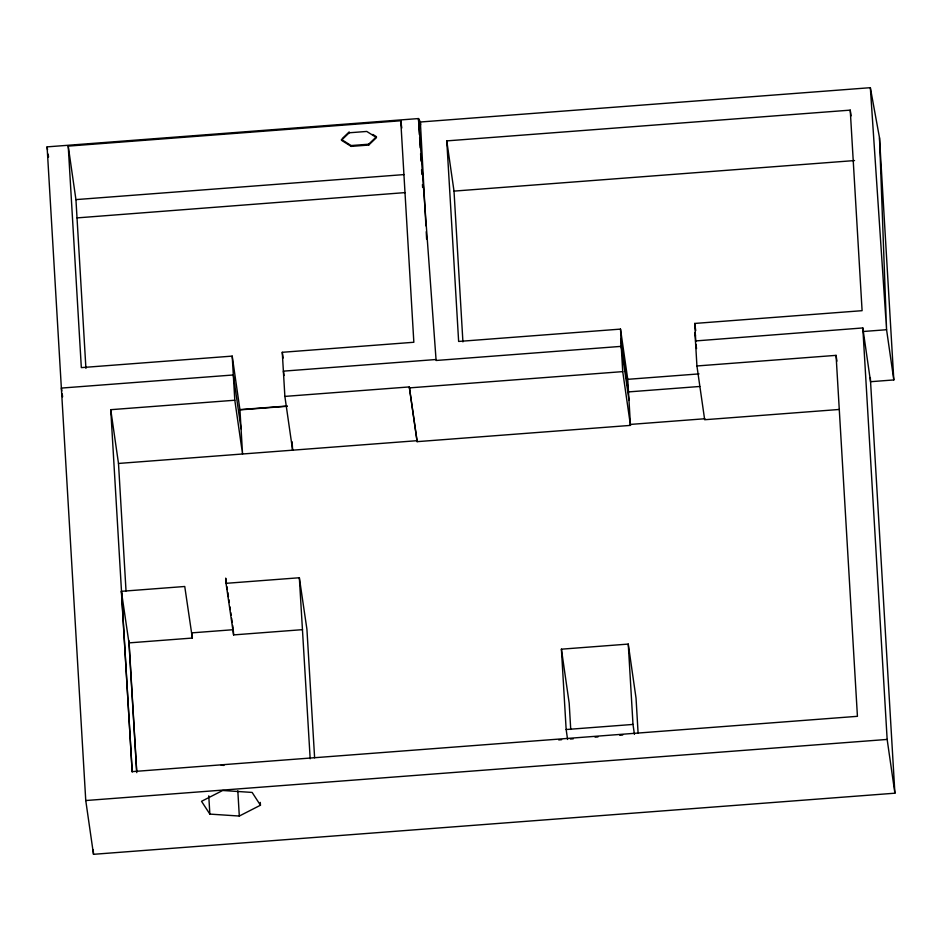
<?xml version="1.0" encoding="UTF-8"?>
<svg xmlns="http://www.w3.org/2000/svg" width="942" height="942" viewBox="0 0 942 942"><rect width="100%" height="100%" fill="white"/><g stroke="black" fill="none" stroke-linecap="round" stroke-linejoin="round"><path stroke-width="1.41" d="M342.346 138.474L349.164 131.939L349.211 132.787L341.416 140.252L351.178 146.399L368.722 145.056L376.517 137.579L366.756 131.444L349.211 132.787M341.369 139.416L351.119 145.551L368.675 144.208L376.459 136.731L372.808 134.435M260.451 805.222L252.138 792.434L222.677 790.491L201.529 801.312L209.854 814.1L239.303 816.043L260.451 805.222L260.286 802.407M870.314 377.542L894.9 793.199L93.505 854.312L85.757 800.535L47.1 146.87L418.472 118.562L420.368 122.001L420.603 124.921M232.203 356.111L234.805 400.232L242.553 453.997L239.951 409.876L232.203 356.111L81.33 367.615L68.224 146.116L400.75 120.764L401.787 127.982M695.467 340.945L862.813 327.946L870.561 381.71L893.817 379.932L879.498 137.756L870.337 87.688L420.368 122.001L425.914 225.845M400.75 120.764L413.844 342.264L282.27 352.296L284.873 396.405L409.299 386.927L417.106 441.657L630.469 425.395L627.749 379.32L620.507 329.111L458.636 341.451L446.767 140.888L850.237 110.132L851.062 115.866M68.224 146.116L75.937 199.61L404.059 174.588M405.131 192.604L77.044 217.896M446.767 140.888L454.009 191.108L854.535 160.564M695.785 341.51L694.713 323.447L862.095 310.683L850.237 110.132M419.449 134.682L418.472 118.562L436.04 359.514L283.389 371.148L284.013 375.517M863.331 331.49L886.575 329.724L893.817 379.932M121.388 591.317L128.972 642.891L192.345 638.052L184.75 586.489L121.388 591.317L132.198 771.993L110.744 409.688L234.805 400.232M409.358 387.892L622.721 371.619L630.469 425.395M695.455 336.035L694.972 332.714L696.927 365.967L836.072 355.358L836.92 361.163M627.749 379.32L699.035 373.892M239.904 409.605L287.122 406.014M239.951 409.876L287.157 406.273M699.776 386.467L628.491 391.907L620.778 338.378L622.721 371.619M110.744 409.688L118.492 463.452L417.047 440.691L417.106 441.657M630.41 424.418L704.934 418.743M839.428 409.452L704.675 419.732L696.927 365.967M226.551 583.863L225.703 578.129L226.021 583.333L299.344 577.752L306.927 629.315L314.616 757.804M233.286 629.703L192.027 632.847L192.345 638.052M226.021 583.333L233.604 634.908L302.523 629.656M567.59 739.47L566.154 729.532L561.408 649.179L628.255 644.081L636.027 698.046L638.099 733.1M566.154 729.532L633 724.433L634.437 734.371M132.151 771.628L857.432 716.32L836.072 355.358M558.724 739.917L561.632 739.694M570.357 739.034L573.266 738.811M595.073 737.15L597.982 736.927M619.789 735.266L622.697 735.043M85.757 800.535L887.152 739.435L894.9 793.199M221.182 765.234L223.984 765.41M226.963 586.725L227.387 589.598M227.811 592.459L228.447 596.757M228.859 599.618L229.283 602.491M229.919 606.789L230.343 609.651M230.766 612.512L231.179 615.373M231.602 618.246L232.238 622.544M232.662 625.406L233.074 628.267M694.713 323.447L695.749 330.618M695.938 344.254L696.562 348.564M628.973 400.126L621.225 346.362L436.099 360.48L436.04 359.514M561.408 649.179L569.18 703.132L570.734 729.438M409.299 386.927L417.047 440.691M282.27 352.296L283.106 358.078M284.873 396.405L292.621 450.182L292.126 441.763M241.058 428.74L233.31 374.975L61.371 388.08L61.783 390.989M47.1 146.87L47.524 149.778M48.148 154.135L48.56 157.043M62.207 393.897L62.619 396.794M870.337 87.688L886.575 329.724L879.498 137.756M419.626 137.614L420.238 147.87M420.591 153.734L421.039 161.058M421.569 169.854L421.828 174.246M422.452 184.514L422.628 187.446M862.813 327.946L887.152 739.435M620.507 329.111L621.732 349.918M628.255 644.081L633 724.433M454.009 191.108L462.922 341.887M368.675 144.208L368.722 145.056M351.119 145.551L351.178 146.399M299.344 577.752L310.177 758.793M233.369 631.01L233.604 634.908M237.82 790.785L239.303 816.043M208.771 795.849L209.854 814.1M118.492 463.452L126.028 590.94M128.972 640.76L136.778 772.64M128.972 642.891L136.661 771.368M75.937 199.61L85.922 368.404M93.246 849.908L93.505 854.312M426.22 231.697L426.608 239.009"/></g></svg>
